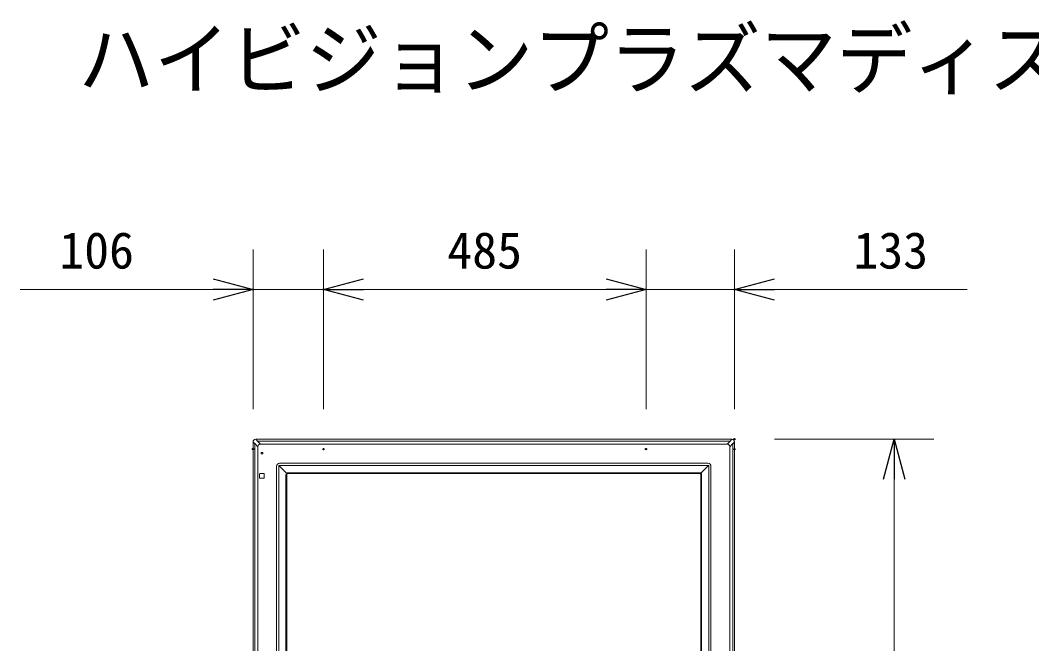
# Model space of a CAD drawing. Units: millimetres, scale not verified. Extents: x -62 to 63, y -57 to 57.
# Drawn here: x -38.4 to 12.3, y 25.5 to 56.8 of the extents above; entities that cross this region are included whole.
import ezdxf
from ezdxf.enums import TextEntityAlignment as Align

# ---------------------------------------------------------------- set-up
doc = ezdxf.new("R2010")
doc.units = ezdxf.units.MM
doc.header["$LTSCALE"] = 0.125
doc.header["$PDMODE"] = 32
doc.header["$PDSIZE"] = 0.0625
for name, color, linetype in [('0-0_0', 7, 'Continuous'), ('0-2_MOJI1', 7, 'Continuous'), ('0-4_DEFPOINTS', 7, 'Continuous')]:
    doc.layers.add(name, color=color, linetype=linetype)
doc.layers.add('0-5_GAIKEI', color=1, linetype='Continuous', lineweight=18)
doc.layers.add('0-6_SUNPO', color=7, linetype='Continuous', lineweight=18)
doc.styles.add('ＭＳ ゴシック', font='')
doc.styles.get('ＭＳ ゴシック').set_extended_font_data('MS Gothic')

# ---------------------------------------------------------------- blocks, each defined once
blk = doc.blocks.new('_OPEN30')
at = {"layer": '0-0_0'}
blk.add_line((0, 0), (-1, 0), dxfattribs=at)
blk.add_lwpolyline([(-1, 0.26795), (0, 0), (-1, -0.26795)], dxfattribs=at)
blk = doc.blocks.new('D12')
at = {"layer": '0-4_DEFPOINTS'}
for p in [(-2.3226, 44.7798), (-6.7585, 36.7798), (-2.3226, 36.7798)]:
    blk.add_point(p, dxfattribs=at)
at = {"layer": '0-6_SUNPO'}
for p, q in [((-6.7585, 38.7798), (-6.7585, 46.7798)), ((-2.3226, 38.7798), (-2.3226, 46.7798)), ((-8.7585, 44.7798), (-10.7585, 44.7798)), ((-6.7585, 44.7798), (-2.3226, 44.7798)), ((-0.3226, 44.7798), (9.3441, 44.7798))]:
    blk.add_line(p, q, dxfattribs=at)
at = {"layer": '0-6_SUNPO', "xscale": 2, "yscale": 2}
blk.add_blockref('_OPEN30', (-6.7585, 44.7798), dxfattribs=at)
at = {"layer": '0-6_SUNPO', "xscale": 2, "yscale": 2, "rotation": 180}
blk.add_blockref('_OPEN30', (-2.3226, 44.7798), dxfattribs=at)
at = {"layer": '0-6_SUNPO', "style": 'ＭＳ ゴシック'}
blk.add_text('133', height=1.833, dxfattribs=at).set_placement((3.6357, 45.2798), align=Align.BOTTOM_LEFT)
blk = doc.blocks.new('D11')
at = {"layer": '0-4_DEFPOINTS'}
for p in [(-26.4559, 44.7798), (-26.4559, 36.7798), (-22.9252, 36.7798)]:
    blk.add_point(p, dxfattribs=at)
at = {"layer": '0-6_SUNPO'}
for p, q in [((-26.4559, 38.7798), (-26.4559, 46.7798)), ((-22.9252, 38.7798), (-22.9252, 46.7798)), ((-28.4559, 44.7798), (-38.1226, 44.7798)), ((-22.9252, 44.7798), (-26.4559, 44.7798)), ((-20.9252, 44.7798), (-18.9252, 44.7798))]:
    blk.add_line(p, q, dxfattribs=at)
at = {"layer": '0-6_SUNPO', "xscale": 2, "yscale": 2}
blk.add_blockref('_OPEN30', (-26.4559, 44.7798), dxfattribs=at)
at = {"layer": '0-6_SUNPO', "xscale": 2, "yscale": 2, "rotation": 180}
blk.add_blockref('_OPEN30', (-22.9252, 44.7798), dxfattribs=at)
at = {"layer": '0-6_SUNPO', "style": 'ＭＳ ゴシック'}
blk.add_text('106', height=1.833, dxfattribs=at).set_placement((-36.1643, 45.2798), align=Align.BOTTOM_LEFT)
blk = doc.blocks.new('D10')
at = {"layer": '0-4_DEFPOINTS'}
for p in [(-22.9252, 44.7798), (-22.9252, 36.7798), (-6.7585, 36.7798)]:
    blk.add_point(p, dxfattribs=at)
at = {"layer": '0-6_SUNPO'}
for p, q in [((-22.9252, 38.7798), (-22.9252, 46.7798)), ((-6.7585, 38.7798), (-6.7585, 46.7798)), ((-8.7585, 44.7798), (-20.9252, 44.7798))]:
    blk.add_line(p, q, dxfattribs=at)
at = {"layer": '0-6_SUNPO', "xscale": 2, "yscale": 2, "rotation": 180}
blk.add_blockref('_OPEN30', (-22.9252, 44.7798), dxfattribs=at)
at = {"layer": '0-6_SUNPO', "xscale": 2, "yscale": 2}
blk.add_blockref('_OPEN30', (-6.7585, 44.7798), dxfattribs=at)
at = {"layer": '0-6_SUNPO', "style": 'ＭＳ ゴシック'}
blk.add_text('485', height=1.833, dxfattribs=at).set_placement((-16.7168, 45.2798), align=Align.BOTTOM_LEFT)
blk = doc.blocks.new('D8')
at = {"layer": '0-4_DEFPOINTS'}
for p in [(-2.3279, 37.2717), (-2.3279, -3.0617), (5.6721, -3.0617)]:
    blk.add_point(p, dxfattribs=at)
at = {"layer": '0-6_SUNPO'}
for p, q in [((-0.3279, 37.2717), (7.6721, 37.2717)), ((5.6721, 35.2717), (5.6721, -1.0617)), ((-0.3279, -3.0617), (7.6721, -3.0617))]:
    blk.add_line(p, q, dxfattribs=at)
at = {"layer": '0-6_SUNPO', "xscale": 2, "yscale": 2}
for p, rotation in [((5.6721, 37.2717), 90), ((5.6721, -3.0617), 270)]:
    blk.add_blockref('_OPEN30', p, dxfattribs=dict(at, rotation=rotation))
at = {"layer": '0-6_SUNPO', "style": 'ＭＳ ゴシック'}
blk.add_text('1210', height=1.833, rotation=90, dxfattribs=at).set_placement((5.1721, 14.605), align=Align.BOTTOM_LEFT)

msp = doc.modelspace()

# ---------------------------------------------------------------- linework, layer by layer
at = {"layer": '0-5_GAIKEI', "color": 7}
for p, q in [((-26.7315, 35.6407), (-26.7315, -4.4263)), ((-2.7313, 35.7739), (-26.5984, 35.7739)), ((-2.5982, 35.6407), (-2.5982, -4.4263))]:
    msp.add_line(p, q, dxfattribs=at)
at = {"layer": '0-5_GAIKEI'}
for p, q in [((-26.7315, 35.6407), (-26.6413, 35.5505)), ((-26.6413, -4.3374), (-26.6413, 35.5518)), ((-26.6413, 35.5518), (-26.49, 35.4006)), ((-26.5081, 35.6836), (-26.5984, 35.7739)), ((-26.5094, 35.6836), (-2.8203, 35.6836)), ((-26.3582, 35.5324), (-26.5094, 35.6836)), ((-2.9715, 35.5324), (-26.3582, 35.5324)), ((-2.8203, 35.6836), (-2.9715, 35.5324)), ((-2.8397, 35.4006), (-2.6885, 35.5518)), ((-2.7313, 35.7739), (-2.8216, 35.6836)), ((-2.6885, 35.5505), (-2.5982, 35.6407)), ((-2.6885, 35.5518), (-2.6885, -4.3374)), ((-26.49, 35.4006), (-26.49, -4.1861)), ((-26.319, 35.1114), (-26.319, 35.0364)), ((-26.319, 35.0364), (-26.244, 35.0364)), ((-2.8397, -4.1861), (-2.8397, 35.4006)), ((-3.9287, 34.5682), (-25.401, 34.5682)), ((-26.3982, 34.0306), (-26.3982, 33.8305)), ((-26.3816, 34.0472), (-26.1815, 34.0472)), ((-26.1649, 34.0306), (-26.1649, 33.8305)), ((-25.5508, 34.4184), (-25.5508, -3.204)), ((-25.4451, -3.1995), (-25.4451, 34.4139)), ((-25.0504, 34.0678), (-25.4312, 34.4486)), ((-25.3966, 34.4625), (-3.9332, 34.4625)), ((-25.0784, 33.9992), (-25.0784, -2.7847)), ((-25.0382, 33.9894), (-25.0382, -2.775)), ((-4.3479, 34.0957), (-24.9818, 34.0957)), ((-4.3577, 34.0555), (-24.972, 34.0555)), ((-4.2915, 33.9894), (-4.2915, -2.775)), ((-3.8985, 34.4486), (-4.2793, 34.0678)), ((-4.2513, -2.7847), (-4.2513, 33.9992)), ((-3.8846, 34.4139), (-3.8846, -3.1995)), ((-3.7789, -3.204), (-3.7789, 34.4184)), ((-26.3816, 33.8139), (-26.1815, 33.8139))]:
    msp.add_line(p, q, dxfattribs=at)
msp.add_lwpolyline([(-26.319, 35.1114), (-26.244, 35.1114), (-26.244, 35.0364)], dxfattribs=at)
at = {"layer": '0-5_GAIKEI', "color": 7}
for centre, major_axis in [((-26.598, 35.6404), (-0.0945, 0.0945)), ((-2.7317, 35.6404), (0.0945, 0.0945))]:
    msp.add_ellipse(centre, major_axis=major_axis, ratio=0.997265, start_param=5.4991567, end_param=7.0672139, dxfattribs=at)
at = {"layer": '0-5_GAIKEI'}
for centre, major_axis, ratio, start_param, end_param in [((-26.1172, 35.1596), (-0.3348, 0.3348), 0.49281, 5.8722213, 6.6941493), ((-3.2125, 35.1596), (0.3348, 0.3348), 0.49281, 5.8722213, 6.6941493), ((-25.4006, 34.418), (-0.1064, 0.1064), 0.997265, 5.4991567, 7.0672139), ((-3.9291, 34.418), (0.1064, 0.1064), 0.997265, 5.4991567, 7.0672139), ((-26.3815, 34.0305), (-0.0119, 0.0119), 0.992433, 5.5015852, 7.0647854), ((-26.1816, 34.0305), (0.0119, 0.0119), 0.992433, 5.5015852, 7.0647854), ((-25.3953, 34.414), (0.0084, 0.0494), 0.995515, 0.9759762, 1.7409478), ((-25.3966, 34.4126), (0.0494, 0.0084), 0.995515, 1.4006449, 2.1656164), ((-24.9766, 33.9966), (-0.0848, 0.0578), 0.973581, 6.1096782, 6.8685929), ((-24.9793, 33.994), (-0.0578, 0.0848), 0.973581, 5.6977777, 6.4566924), ((-24.971, 33.9884), (-0.0478, 0.0478), 0.985257, 5.5052135, 7.0611571), ((-4.3587, 33.9884), (0.0478, 0.0478), 0.985257, 5.5052135, 7.0611571), ((-4.3504, 33.994), (0.0578, 0.0848), 0.973581, 6.1096782, 6.8685929), ((-4.3531, 33.9966), (0.0848, 0.0578), 0.973581, 5.6977777, 6.4566924), ((-3.9331, 34.4126), (-0.0494, 0.0084), 0.995515, 4.1175689, 4.8825404), ((-3.9344, 34.414), (-0.0084, 0.0494), 0.995515, 4.5422375, 5.3072091), ((-26.3815, 33.8306), (0.0119, 0.0119), 0.992433, 2.3599926, 3.9231927), ((-26.1816, 33.8306), (-0.0119, 0.0119), 0.992433, 2.3599926, 3.9231927)]:
    msp.add_ellipse(centre, major_axis=major_axis, ratio=ratio, start_param=start_param, end_param=end_param, dxfattribs=at)

# ---------------------------------------------------------------- block references
at = {"layer": '0-6_SUNPO'}
for name in ['D11', 'D10', 'D12', 'D8']:
    msp.add_blockref(name, (-0.2756, -1.4978), dxfattribs=at)

# ---------------------------------------------------------------- texts
at = {"layer": '0-2_MOJI1', "style": 'ＭＳ ゴシック', "width": 0.95}
msp.add_text('ハイビジョンプラズマディスプレイ壁掛け金具付', height=2.933, dxfattribs=at).set_placement((-35.4919, 52.4996), align=Align.BOTTOM_LEFT)

doc.saveas('drawing.dxf')
